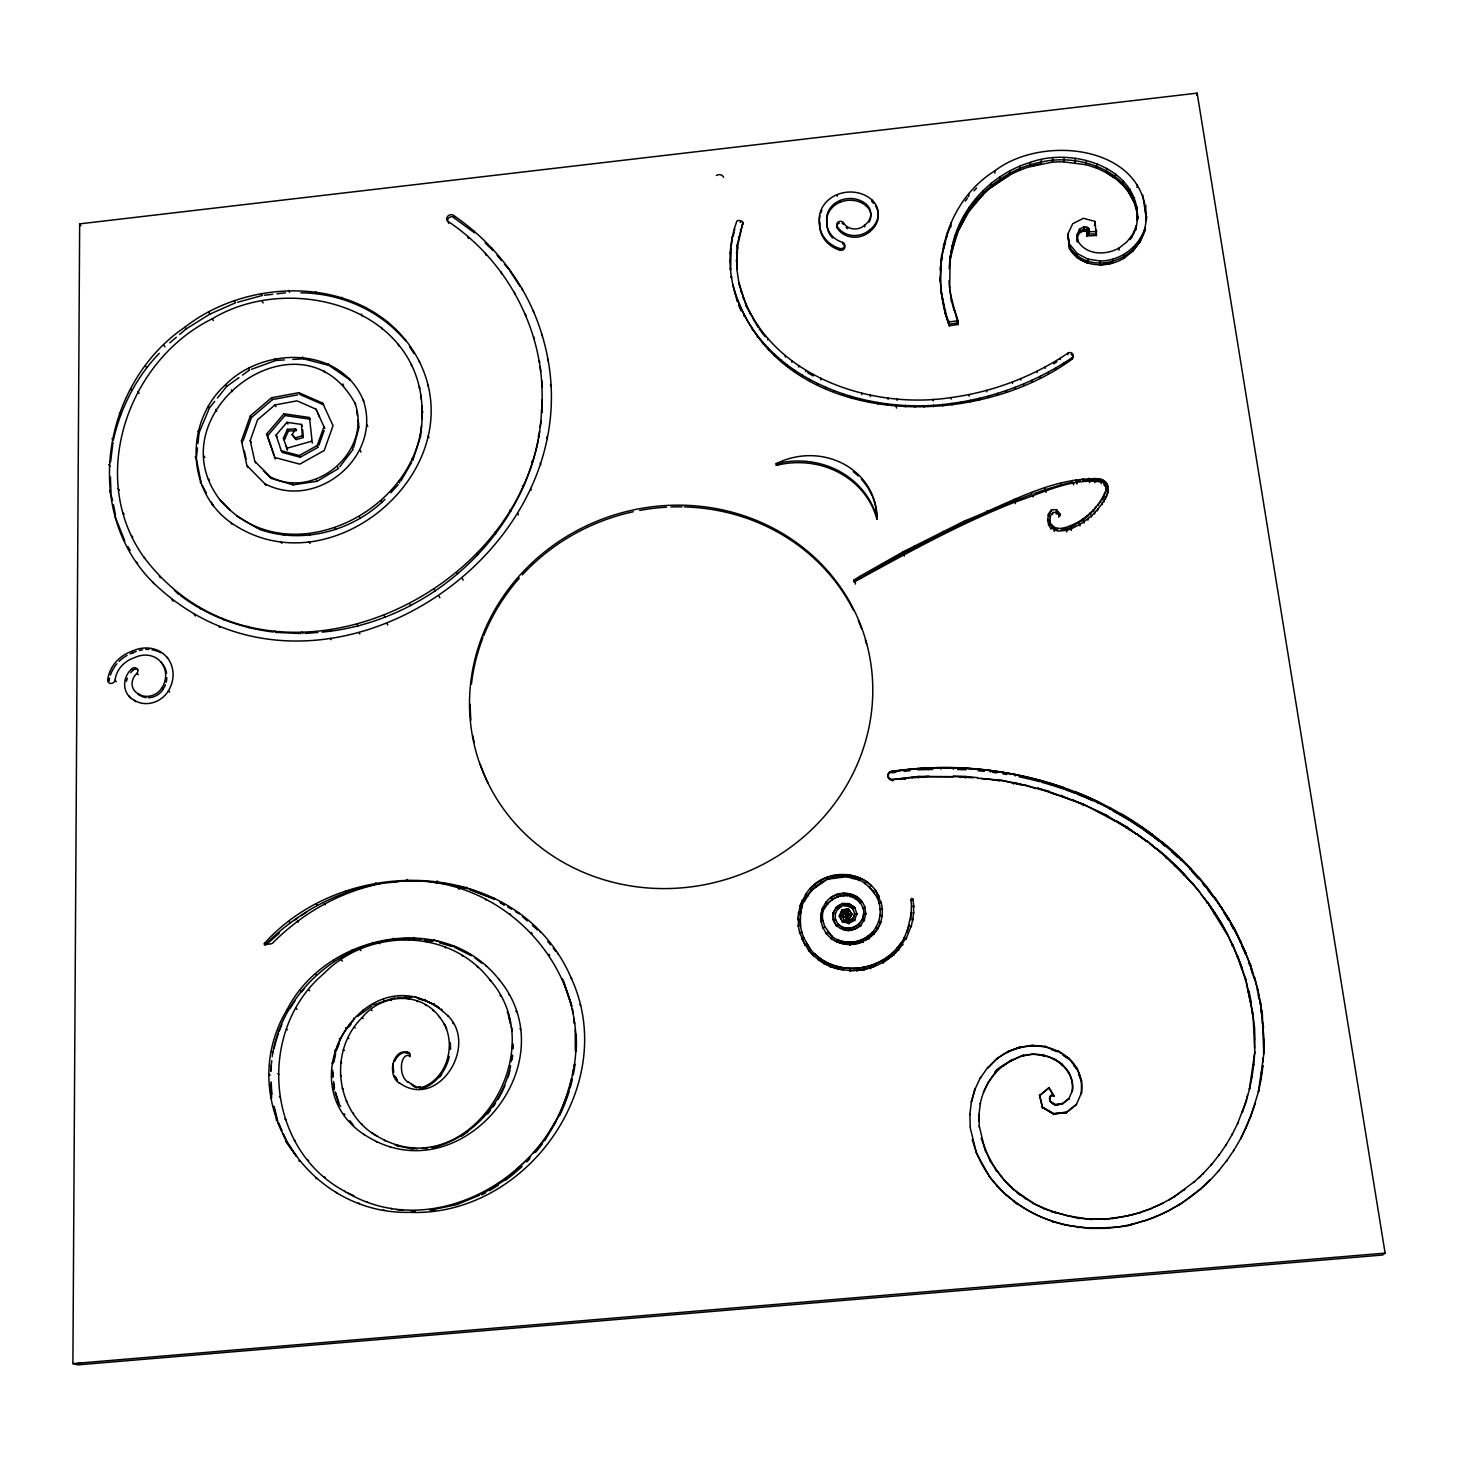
<?xml version="1.0" encoding="UTF-8"?>
<svg xmlns="http://www.w3.org/2000/svg" width="1458" height="1458" viewBox="0 0 1458 1458"><rect width="100%" height="100%" fill="white"/><g stroke="black" fill="none" stroke-linecap="round" stroke-linejoin="round"><path stroke-width="1.5" d="M958.27 324.441L949.377 325.808C928.892 271.498 943.599 202.917 994.939 170.75C1043.144 133.68 1148.066 145.435 1146.17 220.741L1145.368 209.642M1137.222 206.817L1137.349 220.45C1140.666 167.506 1072.432 146.711 1030.441 162.367C987.595 175.124 953.35 215.037 950.179 259.961L955.026 239.458M950.762 227.156L950.762 223.019M951.217 399.073L951.217 397.542C992.843 391.947 1033.175 376.62 1067.985 353.109A3.28 2.916 -0.1 0 1 1072.559 353.747A3.28 2.916 -0.1 0 1 1071.83 357.848L1071.666 359.433C968.713 434.812 771.646 427.376 732.736 284.274L735.014 293.696M951.454 301.788L949.796 287.372M952.147 245.6L952.129 249.683L958.817 229.653L969.169 211.155M952.074 404.905L952.074 403.374C994.775 397.633 1036.146 381.941 1071.83 357.848M956.648 318.591L951.454 297.833M955.026 239.622L955.045 235.503M72.9 1363.631L79.661 223.858L1197.146 93.13L1385.1 1253.096L1382.585 1255.01L77.766 1364.87L72.9 1363.631L1385.1 1253.096M953.259 776.695L918.394 776.458L892.788 779.447A4.319 4.101 -2 0 1 887.977 775.893A4.319 4.101 -2 0 1 891.713 771.3C961.587 761.495 1034.688 771.173 1098.403 802.028M953.423 769.295L953.441 767.746M957.323 322.291L957.341 318.391L953.988 308.185M957.341 318.391L958.27 324.605L957.323 322.145M958.854 225.68L958.817 229.817L963.538 220.34L963.592 216.185M542.285 399.857L542.157 412.432L541.538 410.664C547.479 336.506 509.571 262.44 448.007 221.379A4.228 3.681 -19.2 0 1 447.825 216.13A4.228 3.681 -19.2 0 1 453.711 215.511C495.21 243.942 527.304 286.005 541.847 334.338L542.467 336.197M541.847 334.338C607.767 548.117 317.151 742.231 152.616 582.07C80.791 509.863 103.427 382.178 185.038 327.102C254.148 272.865 375.107 276.036 418.883 360.618L419.667 362.441M856.885 913.801L854.625 907.313L849.103 903.596L842.36 903.468L836.546 906.84L833.247 912.58L833.229 919.506L836.272 925.393M833.375 918.066L833.247 912.58M835.306 919.032L835.306 913.109L835.489 914.202M961.296 403.52L961.314 401.989M913.583 912.817L913.637 905.819L913.692 906.949M968.75 196.557L968.786 194.151M969.224 207.127L969.169 211.319L982.984 194.661M964.85 520.816L903.012 551.871L859.71 576.457L854.06 579.901L854.206 581.487L903.085 553.493L964.832 522.474L964.85 520.816C1007.842 504.158 1051.473 476.912 1099.077 478.862C1106.64 479.573 1110.121 487.665 1107.424 494.262M969.114 396.084L969.133 394.553M1254.591 1048.266L1253.06 1015.606L1246.043 981.526M1254.718 1052.02L1254.737 1040.101M1263.721 1053.241L1262.355 1014.64L1257.853 989.326L1257.252 990.492M1263.922 1052.913L1264.232 1039.955L1263.612 1041.048M970.463 401.825L970.499 400.294M975.73 198.58L975.657 202.771C992.278 182.815 1015.716 168.855 1041.176 163.752M965.342 778.007L965.378 776.476L953.259 775.984M965.852 768.238L965.816 769.788L957.56 769.459M982.984 194.825L983.075 190.597M880.103 915.424L880.231 908.826L880.34 909.938M882.181 915.679L882.309 908.68L882.418 909.792M979.576 399.82L979.612 398.289M733.01 285.914L731.278 276.364L731.551 278.004C728.38 258.904 730.185 239.003 737.001 220.851A4.866 4.283 -11.2 0 1 742.924 222.381L737.511 246.457L736.891 269.384L737.256 244.78L742.924 222.381M730.349 268.4L730.622 270.04L731.096 248.042M499.365 979.958C444.417 909.282 326.264 933.831 287.372 1009.082C232.806 1099.332 306.362 1214.86 409.625 1212.345C525.627 1217.193 620.835 1085.281 571.171 977.954C519.139 857.45 346.986 851.818 264.755 943.071C260.854 945.057 273.448 944.456 273.156 942.542C302.316 913.364 339.349 892.096 379.9 883.767M490.708 980.924C451.287 928.053 368.929 927.215 323.949 973.525C256.426 1030.186 265.502 1149.032 344.398 1191.095C430.11 1243.966 544.107 1179.595 568.729 1088.452C603.083 983.913 511.084 874.709 403.574 881.124M575.345 1051.018L575.236 1029.567M991.221 183.289L991.094 187.535L1009.483 175.27L1009.665 171.005M986.738 391.892L986.793 390.343M994.866 173.174L994.939 170.75M988.579 397.524L988.633 395.975M364.318 1134.707C280.975 1079.594 373.376 943.982 448.444 1016.39M332.77 1070.3L332.533 1076.806L331.531 1075.968M333.007 1077.189L333.153 1072.851M372.956 1133.65C334.775 1108.517 329.38 1049.395 362.131 1017.629C381.686 993.135 420.87 991.112 439.769 1017.356M977.461 778.08L1001.591 780.631M964.832 522.474L987.157 512.341L987.212 510.664M978.245 769.168L978.19 770.699L984.369 771.373M999.951 180.992L1000.115 176.728M1049.669 1097.327L1050.38 1101.92L1055.319 1104.8L1062.463 1103.979L1068.823 1098.694M997.509 394.918L997.564 393.368M910.958 899.732L912.981 899.294M847.936 914.931L847.772 913.838L846.169 914.366L847.882 917.428M969.843 1114.75L969.88 1113.821L970.208 1127.143M970.19 1127.635L976.295 1152.403M971.429 1102.048L975.019 1088.834L974.965 1089.819M1006.312 392.038L1006.385 390.489M1019.598 170.477L1019.816 166.194M990.547 772.029L990.62 770.48M972.358 1140.411L972.395 1139.518C977.68 1161.115 990 1180.524 1006.494 1195.305M1012.472 383.454L1012.563 381.905M1015.005 388.867L1015.096 387.299M1030.441 162.367L1030.186 166.668L1052.403 162.13L1063.702 161.71M1020.819 380.101L1020.91 378.533M987.157 512.341L1014.203 500.987L1014.294 499.31M1015.369 503.611L1015.461 501.916C1042.962 492.913 1071.703 477.55 1101.41 482.015C1106.677 482.89 1106.95 488.485 1105.51 492.549M980.469 1078.391L980.523 1077.389L974.983 1089.308M1023.571 385.404L1023.662 383.855M976.259 1152.859L988.797 1175.294M1041.176 163.916L1041.449 159.615M980.305 1104.016L980.377 1103.05L978.938 1114.878M981.471 778.517L1001.61 780.376L1021.457 784.933M979.229 1126.943L979.284 1126.032L984.806 1149.305M1002.958 772.248L1002.867 773.779L1006.949 774.508M1031.991 381.704L1032.1 380.137M981.216 1138.479L989.836 1160.149M1037.094 372.61L1037.221 371.043M1052.384 162.294L1052.694 157.993M987.868 1068.131L997.126 1058.362L1007.861 1051.546L1019.835 1047.063L1019.689 1048.12M1040.265 377.731L1040.392 376.164M1032.045 492.549L1031.918 494.244L1014.203 500.987M1262.756 1062.299L1263.065 1058.052M1033.066 496.868L1033.193 495.173M988.305 1083.039L988.378 1082.036L983.512 1092.315M1253.771 1064.249L1254.809 1051.856L1249.47 1088.707M1045.113 368.437L1045.24 366.869M1013.456 784.039L1013.583 782.509L1049.031 791.658L1083.422 804.379M1064.048 157.555L1063.702 161.874L1085.918 164.736L1086.319 160.435M1015.114 775.966L1015.242 774.417M1048.375 373.503L1048.502 371.936M984.77 1149.761L996.215 1170.391M1034.068 493.497L1044.803 489.797L1044.949 488.084M1055.501 369.803L1055.647 368.218M1077.426 240.479L1077.043 234.702L1079.685 229.052L1084.406 226.646L1087.723 227.539L1086.884 235.904L1096.398 235.485L1094.922 221.379L1083.349 218.299L1072.705 223.748L1067.985 233.809L1069.534 248.717C1080.414 267.288 1106.604 268.801 1123.699 258.339M1074.929 162.676L1075.311 158.357M1045.915 492.421L1046.079 490.708M994.775 1074.017L994.866 1073.015L988.36 1082.2M798.346 925.866L798.51 912.289L798.765 913.382M797.982 919.233L800.059 905.819L802.52 899.641L802.757 900.752M802.264 907.514L802.028 906.402L800.551 912.58L800.387 925.611M1069.534 248.717L1067.985 233.809M1060.276 359.597L1060.422 358.012M997.035 1059.401L997.126 1058.362L987.904 1067.584M1047.628 520.852L1048.521 513.963L1051.437 509.808L1056.485 509.626L1059.857 513.817A2.716 2.479 1.8 0 1 1060.331 514.82L1059.656 515.986L1056.412 512.359L1052.804 512.487L1050.398 515.895L1049.651 521.782M1048.521 513.963L1048.357 515.64L1050.307 512.87M399.929 1083.44C385.623 1075.968 393.842 1044.11 409.971 1053.751M392.84 1071.502L393.751 1072.341L392.785 1063.903M408.604 1082.437C398.016 1077.262 399.583 1051.983 410.281 1055.701L409.078 1052.876M1048.63 525.591L1047.773 519.194M1064.085 364.354L1064.231 362.769M1050.234 517.572L1050.398 515.895M1025.503 785.06L1035.289 788.249M1050.343 525.08L1049.796 520.123M1051.291 511.485L1051.437 509.808M989.782 1160.604L1003.815 1179.887L1012.508 1188.507M1076.824 257.61L1077.207 253.528L1069.917 244.616M1050.945 529.218L1048.794 523.932M1067.839 354.695L1067.985 353.109M1079.685 229.052L1079.284 233.207L1084.023 230.637L1088.251 232.369M355.697 404.54C302.571 304.248 154.402 412.559 219.52 499.256C287.335 579.919 425.9 508.878 422.127 410.5C420.086 306.854 290.215 271.68 212.303 318.755C127.812 360.235 87.079 477.404 143.722 556.956L144.925 558.505M411.903 458.906L412.723 460.6L420.524 436.671L421.617 425.572M422.273 418.92L422.109 405.761M363.88 401.333L363.006 399.565C339.641 345.546 263.205 346.731 225.607 384.657C185.385 420.688 185.494 490.672 230.783 522.511C329.964 592.112 474.287 469.622 418.883 360.618M988.724 1175.986L997.09 1185.664M1039.609 780.066L1039.426 781.597L1027.325 778.554L1027.471 777.023M1052.64 514.164L1052.804 512.487M1051.929 525.645L1051.783 527.304L1057.469 530.001L1057.633 528.343L1054.298 527.359L1050.507 523.422M949.14 268.655L950.179 255.915M950.179 259.816L949.65 287.536M1054.134 529.017L1054.298 527.359M1054.189 531.569L1054.353 529.91L1051.109 527.559M1056.485 509.626L1056.321 511.302L1059.693 515.494L1059.857 513.817M1084.406 226.646L1084.005 230.783L1086.72 231.512A2.588 2.26 -1 0 1 1088.579 232.697M1056.248 514.036L1056.412 512.359M941.558 258.977L940.446 270.149L940.428 266.121M1086.72 231.512L1087.139 227.357M1044.803 489.797L1061.096 484.894L1061.278 483.163M1086.884 235.904L1087.723 227.539M1058.727 517.134L1058.909 515.458M1087.468 235.704L1088.251 227.831M1088.725 233.371L1088.689 228.232M1088.816 232.679L1088.998 228.706M1002.758 1066.436L1012.125 1059.529L1011.998 1060.567M1096.872 163.77L1096.416 168.071L1085.918 164.572M1077.207 253.528L1087.996 259.141L1087.577 263.205L1076.842 257.446L1069.552 248.571M200.165 482.015L201.277 483.673L196.32 458.632L197.468 447.843M197.923 443.524L199.072 432.734L209.423 407.985L214.727 401.351M1105.747 490.836C1098.348 509.188 1080.961 524.279 1061.588 528.416L1061.406 530.074L1070.026 527.814L1085.153 518.629M270.641 1071.065L271.753 1060.731M272.209 1056.613C282.214 987.121 351.25 931.389 421.544 939.353M1094.484 225.553L1094.922 221.379M1007.751 1052.603L1007.861 1051.546M1065.652 529.29L1065.834 527.632M1123.425 181.065L1122.897 185.33L1115.17 178.277L1106.257 172.664L1106.731 168.363M1066.727 531.97L1066.91 530.329C1084.624 524.115 1100.899 510.355 1107.661 492.567M1072.578 480.447L1072.395 482.179L1061.096 484.894M1073.416 484.821L1073.617 483.108M996.16 1170.829L996.251 1170.009C1008.389 1186.648 1024.737 1200.134 1043.636 1208.354M1070.026 527.814L1070.227 526.156M1099.933 265.083L1100.407 261.018C1120.546 260.745 1139.391 246.912 1145.059 227.484L1144.457 231.64L1146.79 216.568M1076.132 479.755L1075.931 481.468L1080.396 480.776M1071.229 530.457L1071.43 528.798M1076.915 484.129L1077.116 482.416M907.204 931.534L911.469 912.344L911.542 913.455M910.74 919.105L911.542 905.892L911.615 907.004M912.799 919.451L913.565 912.489L913.619 913.583M1115.662 174.158L1115.151 178.441L1106.276 172.5M1074.382 525.791L1074.582 524.115M996.999 1186.338L997.108 1185.536C1018.085 1209.32 1047.5 1222.898 1078.811 1227.089L1078.555 1227.818M1082.838 478.716L1082.62 480.447C1090.639 479.937 1102.685 477.987 1107.333 486.589L1107.588 484.876M1078.61 523.331L1078.811 521.672M363.352 1133.96C457.776 1197.565 570.534 1064.923 498.636 978.974M1079.959 525.882L1080.178 524.224M1112.363 263.351L1112.873 259.269M110.571 461.913L112.995 442.467M372.009 1132.902C462.55 1194.266 556.099 1054.699 489.961 979.94M511.138 1061.643L511.977 1054.972M969.862 1114.258L971.465 1101.1M399.018 1082.62C437.181 1110.978 479.263 1045.987 447.624 1015.461M1082.638 520.597L1082.838 518.92M1049.067 791.421L1037.331 788.031L1083.458 804.142L1126.779 827.251L1147.045 841.193L1166.127 856.739L1192.152 882.965M1088.725 479.919L1088.944 478.188M407.711 1081.617L415.585 1086.593L422.674 1088.78L419.831 1088.16C449.192 1079.74 458.632 1038.77 438.931 1016.426M1084.059 523.112L1084.26 521.435M1089.563 482.598L1089.782 480.867M1118.924 250.229L1119.234 247.896L1126.906 241.882L1132.738 234.264L1136.438 225.571L1135.873 229.726L1137.933 216.276M1063.556 787.448L1063.338 788.96L1051.455 785.06L1051.637 783.529M1086.41 517.645L1086.629 515.986M1134.433 197.614L1133.868 201.842L1129.203 193.203L1129.75 188.939M1087.887 520.123L1088.105 518.447M143.722 556.956C264.973 718.557 533.756 597.015 541.538 410.664M539.66 431.404L538.84 437.728L538.221 435.997M540.225 427.194L541.046 420.87M1094.156 479.937L1094.393 478.224M1087.577 516.642L1090.128 512.924M1124.209 254.403L1123.662 258.485L1133.085 250.976L1140.101 241.809M1094.885 482.616L1095.122 480.903M1091.422 517.043L1091.641 515.367M1096.598 480.192L1096.835 478.461M1089.91 514.601L1093.3 509.826M1137.04 187.535L1137.368 185.093M1098.84 480.593L1099.077 478.862M1094.63 513.909L1094.867 512.232M1096.143 506.746L1093.081 511.521M1100.863 481.14L1101.1 479.427M1101.173 483.746L1101.41 482.015M1133.066 251.141L1133.631 247.022M980.341 1103.506C983.676 1085.955 995.121 1068.914 1012.052 1060.021C1046.552 1045.623 992.643 1066.636 994.866 1073.179M1097.51 510.792L1097.746 509.097M1098.403 505.434L1098.639 503.739M1252.094 1076.387L1253.862 1064.085L1253.26 1065.124M1261.261 1074.965L1261.844 1070.755M1261.206 1078.337L1263.047 1065.506L1262.428 1066.527M1102.649 481.887L1102.886 480.156M1142.726 194.989L1146.444 218.955M1100.535 502.536L1100.772 500.823M1104.216 482.78L1104.453 481.067M1103.961 485.095L1104.198 483.363M1060.677 795.248L1070.117 799.476M1102.54 498.053L1102.303 499.748L1105.036 493.023M1102.23 504.76L1102.467 503.065M1104.818 485.806L1105.055 484.074M1103.724 497.142L1103.961 495.447M1105.328 486.425L1105.583 484.712M1105.529 483.874L1105.765 482.142M1140.666 237.836L1140.065 241.973L1144.475 231.476M1105.656 487.027L1105.893 485.295M1105.893 487.829L1106.13 486.115M1145.332 209.806L1145.933 205.596M1104.052 501.898L1104.289 500.203M1105.911 490.617L1106.257 487.318M1106.567 485.131L1106.804 483.418M1105.51 499.201L1105.765 497.488M1106.64 496.649L1106.877 494.936M1107.825 488.23L1108.062 486.516M1107.88 492.075L1108.244 488.339M1006.439 1195.724L1006.549 1194.94C1020.308 1206.75 1035.781 1216.1 1052.749 1221.239L1052.548 1221.968M1032.392 1046.297L1032.556 1045.222L1019.816 1047.227L1007.842 1051.71M1072.14 799.476L1081.453 804.069M1072.359 1090.766C1075.895 1064.34 1044.329 1048.448 1022.258 1056.193M1012.435 1188.926L1032.61 1202.577M1196.763 95.353L1197.146 93.13M1083.203 805.636L1083.458 804.142M731.661 244.051L732.426 236.415M1092.443 800.679L1086.72 798.073L1086.975 796.578L1075.348 791.785L1075.111 793.298L1065.306 789.689M167.816 658.342L166.631 656.92A30.818 27.574 -35.6 0 0 131.931 651.289A33.188 29.707 -35.8 0 0 107.692 679.811A3.845 3.445 -36.3 0 0 110.735 683.456A3.845 3.445 -36.3 0 0 115 680.285L115.492 677.533A25.479 22.799 -35.8 0 1 131.311 658.925L136.979 656.61A23.109 20.685 -35.6 0 1 160.726 661.823L161.947 663.244A24.677 22.107 -35.7 0 1 166.577 673.213M1043.582 1056.139L1043.764 1055.1M1045.277 1047.409L1045.459 1046.352L1032.537 1045.386M1039.445 1095.96L1048.903 1087.595L1054.079 1096.416M1022.204 1195.815L1025.521 1198.804M942.397 254.621L941.558 259.141L941.54 255.077M950.179 258.23C956.339 211.137 994.648 170.841 1041.285 162.075C1080.469 152.689 1136.311 172.481 1137.605 218.664M1098.147 803.285L1098.439 801.791L1086.975 796.578M1042.342 1108.098L1042.525 1107.151L1053.678 1113.657L1066.436 1112.199L1066.199 1113.128M1053.605 1059.601L1053.806 1058.563L1062.408 1064.559M1048.703 1088.579L1048.903 1087.595M1249.652 1088.397L1252.185 1076.241L1251.584 1077.243M1258.491 1091.185L1264.031 1052.749L1263.393 1053.806M1258.691 1090.876L1261.316 1078.173L1260.696 1079.193M1083.349 804.852C1083.768 804.123 1128.456 825.702 1096.307 810.848M1045.459 1046.352L1057.56 1051.637L1051.418 1049.523M558.487 1114.805L559.125 1115.589L569.367 1089.29L571.536 1078.701M572.411 1074.455L574.58 1063.884M1049.45 1098.931L1049.851 1096.726L1049.578 1097.783M1049.979 1097.145L1051.765 1095.213L1054.134 1096.106L1048.885 1087.741M1109.41 808.935L1109.702 807.44L1120.71 813.764L1152.403 834.614M1049.578 1099.569L1049.778 1098.603L1050.434 1101.61L1055.392 1104.49L1062.554 1103.524L1068.86 1098.548L1068.623 1099.514M1050.416 1096.708L1050.617 1095.742M333.445 1061.697C335.723 1046.425 342.685 1031.972 353.219 1020.673M333.9 1062.08L335.65 1053.697M1050.963 1096.38L1051.163 1095.414M1051.564 1096.197L1051.127 1095.559M1052.421 1095.177L1050.07 1096.635M1062.226 1065.434L1062.445 1064.413M864.339 920.089L865.724 913.273L865.852 914.366M1032.464 1203.215L1055.246 1212.783M1105.583 814.749L1116.172 821.364L1107.223 816.425M862.498 920.053L863.61 913.2L863.756 914.312M1055.209 1105.31L1050.471 1101.464L1053.569 1104.344M1053.478 1114.605L1053.678 1113.657M1129.44 820.435L1120.437 815.022L1120.765 813.528C1146.498 828.253 1169.808 846.97 1190.384 868.257M878.718 921.529L880.067 915.077L880.176 916.189M911.323 925.958L912.781 919.105L912.836 920.198M1068.659 1073.27L1068.896 1072.25M1126.505 828.472L1126.834 827.014L1116.318 820.672M1062.554 1103.524L1056.995 1105.091M800.624 912.927C803.631 884.058 840.573 865.56 864.558 883.038M1089.181 229.781L1087.322 231.767L1096.835 231.494M1131.59 820.052L1131.244 821.528L1141.796 828.472L1142.161 827.014M1072.14 1082.346L1072.377 1081.362M1126.834 827.014L1136.93 834.468L1117.921 822.421M1043.545 1208.755L1067.365 1215.735L1091.769 1219.599M322.127 632.098C425.062 622.584 518.027 541.811 538.312 439.824M733.192 236.141L734.194 232.223M316.86 410.883L315.912 409.133L296.995 400.841L274.942 404.959L257.556 419.813L250.211 440.571L254.822 461.311L270.022 476.675C315.147 500.75 372.719 450.887 354.804 402.772M353.693 447.223L359.124 426.738L358.231 425.007M298.835 392.676L299.801 394.444L323.603 404.85L322.655 403.101L298.835 392.676L271.534 397.779L250.339 415.876L241.445 440.881L246.912 465.594L264.846 483.764C317.17 511.211 383.126 455.807 363.006 399.565M1076.132 1105.292L1076.387 1104.326L1066.399 1112.345L1053.642 1113.803L1042.506 1107.296L1039.627 1094.994M1137.112 833.794L1146.917 841.63L1138.607 835.671M821.109 921.875L820.836 914.166L822.567 907.751L822.768 908.863M862.771 907.714C854.224 883.402 817.245 899.021 823.023 920.836M1081.271 1093.737C1083.804 1080.396 1078.227 1067.092 1068.586 1057.888L1068.35 1058.927L1062.955 1055.282M1246.499 1099.077L1247.556 1095.14M1246.28 1100.535L1249.743 1088.251L1249.16 1089.235M1152.458 834.395L1152.075 835.835L1143.509 829.693M1227.071 933.63C1207.862 896.524 1179.121 867.054 1147.1 840.956M1055.355 1212.436L1051.273 1211.707M159.305 353.31C136.104 377.239 120.613 407.912 113.268 440.316L112.011 438.603M946.716 235.813L941.558 257.392L940.319 281.212L940.282 277.22M943.636 248.097L945.477 241.682M971.447 1101.537L975.001 1088.998M1165.78 857.924L1166.181 856.52L1156.795 848.538M431.75 1146.972L432.607 1147.683C471.408 1138.169 502.19 1104.872 510.592 1066.071L509.863 1065.215M1165.27 846.351L1162.062 843.617L1162.463 842.195L1172.141 850.397L1171.722 851.818L1177.936 857.559M422.474 1087.413L423.349 1088.233C436.653 1083.021 446.13 1070.482 449.246 1056.722L448.426 1055.865M1174.802 866.271L1175.239 864.886L1166.181 856.52M1181.035 860.42L1181.49 859.017L1172.141 850.397M911.013 900.497L911.633 898.347L913.036 899.55M1183.477 875L1183.932 873.634L1175.239 864.886M1189.983 869.424L1190.457 868.039L1181.49 859.017M1242.344 1112.126L1246.481 1100.225M1237.66 1123.425L1246.572 1100.079L1245.97 1101.045M1251.073 1115.68L1258.783 1090.73L1258.163 1091.714M904.434 937.421L909.282 925.065L909.355 926.158M1192.006 883.384L1183.932 873.634M853.112 919.378L854.643 913.473L854.807 914.585M243.249 440.516L251.377 417.626L272.555 399.547L297.705 394.845M1079.376 1218.615L1055.319 1212.546M302.426 426.155L301.46 424.424L286.953 422.31L276.036 435.085L281.285 450.741L299.291 455.534L317.243 445.51L323.949 426.684L315.912 409.133M318.938 445.127L324.15 430.511M1206.695 888.56L1207.206 887.211L1228.875 918.85L1245.97 953.076M1207.096 903.377L1207.589 902.046L1221.13 922.659L1232.575 944.656M1214.405 898.675L1214.933 897.344L1235.199 929.767L1250.527 965.014M947.518 233.717L950.762 225.389M336.853 1049.632L339.167 1043.709M1214.077 913.51L1214.605 912.198M800.132 906.165L805.873 893.863L806.11 894.993M1168.04 1211.398L1168.478 1210.65C1148.631 1220.893 1126.779 1226.834 1105.255 1228.365C1059.857 1228.438 1130.479 1228.383 1131.59 1224.283L1131.226 1225.012M1221.658 909.154L1222.187 907.824M1220.601 923.953L1221.13 922.659M1246.171 1127.508L1255.466 1103.086L1254.864 1104.052M1233.978 1150.089L1240.74 1138.589L1251.365 1115.224L1250.745 1116.172M1228.948 918.649L1228.401 919.943L1223.9 912.744M1104.198 1219.471L1116.901 1217.503L1112.436 1218.669M1133.158 234.884L1136.11 227.94M1144.712 229.854C1137.276 261.583 1088.433 276.801 1069.698 246.967L1067.766 236.178M1245.515 979.557L1237.35 956.32L1227.162 933.43M1234.653 931.061L1235.199 929.767M1081.526 1092.753L1076.259 1104.781L1066.327 1112.636L1053.587 1114.094L1042.452 1107.588L1039.536 1095.45L1048.812 1088.051M1232.119 945.713L1232.666 944.456L1241.906 967.456M1068.75 1099.004L1072.395 1090.62L1072.159 1091.586C1075.457 1072.523 1057.451 1056.175 1039.39 1055.209M286.242 446.02L287.499 450.048L283.399 438.257L287.39 429.308L295.609 428.907L296.594 430.639L288.374 431.039L287.39 429.308M288.374 431.039L284.383 439.97L283.399 438.257M876.13 927.27L878.682 921.201L878.791 922.294M830.932 938.843L830.732 937.786C847.317 951.418 874.6 942.014 880.668 921.839L880.778 922.914M1240.339 942.451L1240.922 941.194M841.758 916.699L843.398 911.669L847.444 911.05L849.595 914.312L847.772 916.663L846.132 915.241L846.333 916.59M841.649 915.952L843.398 911.669M1237.058 956.977L1237.623 955.755L1245.697 979.175M839.462 916.79L841.959 909.847L848.41 908.863L852.146 914.348L848.337 919.287L842.924 916.371L844.091 913.546L846.314 912.489L847.827 914.166L846.223 914.713M1076.824 237.071L1079.449 231.421L1084.187 229.015L1088.014 230.2L1088.944 232.132M1079.303 233.043L1076.642 238.839L1077.28 242.101M906.293 938.369L911.305 925.63L911.359 926.705M1246.061 952.894L1245.478 954.133L1242.052 946.351M1241.432 968.476L1241.997 967.274M1245.205 980.177L1245.788 978.992L1253.26 1015.26M1232.21 1134.379L1237.933 1122.988L1237.35 1123.918M1240.466 1139.008L1246.353 1127.216M1253.953 978.172L1250.618 964.813L1250.035 966.034L1248.504 962.061M1248.358 992.06L1248.959 990.893L1251.383 1003.104M1140.666 1212.637L1129.039 1215.334M407.73 1051.929L408.623 1052.804C402.572 1050.617 396.795 1056.084 394.699 1061.369L393.788 1060.513M1250.891 1004.07L1251.474 1002.922M1253.06 1015.606L1254.445 1027.489M1259.894 1002.976L1260.496 1001.828L1264.141 1040.137M1131.426 1224.629L1144.293 1220.747M135.649 701.717L134.391 700.35A21.36 19.136 -35.8 0 1 131.676 668.839A3.845 3.445 -35.6 0 1 136.724 668.475A3.845 3.445 -35.6 0 1 136.979 673.286L135.138 675.273A13.651 12.229 -35.8 0 0 136.669 692.842L140.752 695.138A16.53 14.817 -35.7 0 0 160.817 689.47L163.26 685.479A24.713 22.125 -35.7 0 0 160.726 661.823M148.297 697.744A16.512 14.799 -35.7 0 0 162.038 690.855L164.481 686.864A24.677 22.107 -35.7 0 0 165.41 684.659M1152.257 1208.354L1140.994 1212.017M1253.935 1028.419L1254.536 1027.307L1254.937 1039.754M1261.844 1015.588L1262.464 1014.458M1163.429 1203.123L1152.604 1207.716M1263.703 1027.179L1263.084 1028.291L1262.756 1023.753M833.302 912.927L836.6 907.186L842.414 903.814L849.139 903.924L854.661 907.66M835.361 913.455L838.077 908.279L842.906 905.491L848.428 905.582L852.875 908.589L854.698 913.82L853.003 918.613L848.611 921.11L843.854 919.962L841.594 915.606M804.47 900.825L811.65 890.309L825.538 880.45M1174.146 1197.036L1174.601 1196.253C1146.699 1214.222 1112.49 1222.241 1079.521 1218.214M400.786 481.104L411.63 462.478M1226.014 1144.949L1232.484 1133.96L1231.901 1134.853M1049.76 1097.181L1050.179 1096.179M533.446 1153.242L544.654 1139.919L558.013 1117.466M544.964 1140.265L556.081 1121.548M1184.315 1190.129L1184.789 1189.327L1174.528 1196.38M302.717 429.946L303.3 437.546L296.211 439.551L292.11 434.776L295.609 428.907M1179.358 1204.946L1200.736 1188.744L1200.226 1189.546M1193.902 1182.456L1194.394 1181.636L1174.383 1196.617M1202.886 1174.091L1203.397 1173.253L1194.175 1182.019M1242.034 1112.618L1242.617 1111.67M1211.197 1165.088L1211.726 1164.231L1203.142 1173.654M1218.815 1155.501L1219.362 1154.645L1211.47 1164.632M1225.722 1145.405L1226.287 1144.53L1219.107 1155.046M1209.684 1180.725L1210.195 1179.905L1200.663 1188.871M1245.861 1128L1246.444 1127.07M1218.414 1171.248L1218.961 1170.409C1199.241 1193.974 1172.25 1211.798 1144.111 1221.093M1226.433 1161.169L1226.998 1160.313L1218.706 1170.792M1233.687 1150.562L1234.252 1149.688L1226.725 1160.714M838.04 924.809L837.858 923.716C844.911 931.516 858.416 928.4 862.352 918.959M980.487 1077.863L987.941 1067.11M439.514 1077.407L441.701 1074.418M965.287 201.113L967.602 198.069M339.75 466.815L353.146 449.264L352.253 447.551M1130.096 239.677L1132.429 236.633M814.749 954.48L814.53 953.459C838.733 977.717 882.855 970.937 901.026 942.67L901.099 943.727M818.412 960.33L818.193 959.309C844.619 979.357 885.042 971.137 902.775 943.8L902.848 944.857M847.718 916.335L849.54 913.966L849.704 915.059M848.447 920.034L852.11 914.002M805.946 894.21C821.31 867.82 865.87 867.474 878.882 896.269M217.388 398.034L226.683 386.443L238.966 377.604M348.407 1027.416L351.032 1024.263M480.684 1193.81L481.468 1194.466L505.106 1179.941L530.639 1156.577M275.343 459.033L266.577 434.101L283.946 413.78L309.497 417.498L312.304 443.05M273.94 454.823L267.598 435.814L284.93 415.53L310.463 419.248M258.048 527.614L259.105 529.218C302.371 544.691 352.672 531.222 384.948 499.329M390.853 492.786L398.234 484.603M973.999 190.87L976.605 188.027M1088.543 233.171L1087.067 234.137L1096.58 233.863L1095.815 229.817M854.06 579.901L853.732 580.94A2.697 2.497 -6.4 0 0 854.151 581.961C905.618 553.931 959.692 523.604 1015.461 501.916M826.03 902.356C835.361 888.56 859.564 890.692 864.758 907.076M1198.385 1178.264L1201.392 1175.476M810.119 888.979C825.301 871.939 854.242 869.497 870.991 885.553M837.603 940.61L837.402 939.553C849.139 945.039 863.81 941.649 872.376 932.045L872.504 933.12M265.502 945.185L264.445 944.748L265.866 944.11C295.5 914.421 333.299 893.08 374.487 884.587M266.358 944.584L279.316 933.12M357.556 1016.463L371.954 1005.947M875.511 205.815A23.237 20.448 -7.7 0 1 869.679 231.676A20.485 18.025 -7.7 0 1 837.184 227.867L837.038 226.154A3.7 3.262 -8.1 0 1 838.423 221.835A3.7 3.262 -8.1 0 1 843.344 222.564L844.692 224.496A13.104 11.518 -7.7 0 0 862.826 226.61L866.526 223.639A15.856 13.96 -7.7 0 0 867.747 205.76L864.594 202.954A23.747 20.904 -7.9 0 0 840.1 200.457A22.198 19.537 -7.9 0 0 826.595 219.32L827.087 226.245A24.44 21.524 -7.8 0 0 832.627 238M169.821 342.794L176.363 337.254M179.626 334.483L186.15 328.943L209.861 314.108L235.431 302.827L234.392 300.949M883.019 962.517L893.954 954.389L906.275 938.041L906.347 939.116M461.384 1136.274L468.328 1131.244M242.484 375.089L249.5 370.04L248.461 368.236M833.356 920.253L833.174 919.16C836.4 931.407 851.909 933.576 860.548 925.283L860.694 926.377M1053.642 363.826L1056.959 361.712M997.09 1058.854C1017.265 1042.725 1048.502 1040.884 1068.477 1058.38M263.442 470.661L271.042 478.352L293.094 484.858L317.133 481.286L338.42 468.565L337.491 466.888M865.068 940.574C874.545 935.726 880.924 925.83 882.145 915.332L882.254 916.426M838.131 908.626L841.357 906.767M1168.405 1210.76L1179.832 1204.18M1168.787 1200.08L1172.36 1198.057M843.982 920.709L843.799 919.615L848.556 920.763L852.948 918.285M839.279 915.697L842.396 921.365L848.866 922.932L854.661 919.652L854.825 920.727M281.285 450.741L282.287 452.436L300.257 457.229L318.19 447.223L317.243 445.51M830.932 897.745C840.264 891.148 854.133 892.296 861.55 901.263M844.146 913.893L846.369 912.836M1119.234 247.896C1106.44 255.405 1086.72 255.442 1078.264 241.554L1077.043 234.702M392.84 998.293L373.631 1004.89L372.683 1003.942M430.074 1210.176L456.81 1204.636L479.409 1195.305M875.31 966.253L863.81 969.752L850.105 970.791M251.523 369.311L275.908 360.436L284.383 359.926M826.23 934.049L826.03 932.974C834.286 944.383 850.615 947.463 863.118 941.74M292.11 434.776L295.227 437.837L302.335 435.814L303.3 437.546M286.497 448.353L311.338 441.318M1132.72 1214.86L1116.846 1217.63M420.688 1088.962L422.674 1088.78M237.508 302.262L262.258 295.482L261.255 293.587M843.89 929.821L848.319 930.751L852.766 929.858M1066.91 530.329L1058.216 531.058L1054.353 529.91M843.453 911.997L847.499 911.396M427.03 1148.503L422.419 1148.321M858.944 879.976L846.515 876.768L827.415 879.156M1022.295 1055.865L1033.048 1054.152M1099.952 264.919L1112.381 263.187M949.377 321.926L958.307 320.705M74.376 1364.014L81.138 1363.121M895.905 772.339L891.822 772.831L891.713 771.3M898.948 779.429L905.054 778.681M264.372 295.245L272.774 294.279M276.984 293.787L285.404 292.821M951.217 397.542C867.164 410.646 761.441 372.811 738.933 282.925L746.478 306.599L758.014 327.23L757.777 325.626M737.548 301.369L737.292 299.747C769.605 382.78 869.606 415.566 952.074 403.374M909.974 770.681L904.069 771.337L903.978 769.806M911.742 777.934L928.892 776.203M416.113 880.996L407.438 880.577L376.656 884.004L375.745 882.874M419.831 1088.16L421.818 1087.96M305.087 633.446L317.862 632.444M397.141 997.6L411.94 997.491M430.474 1210.468L434.776 1210.176M292.858 359.415L303.446 358.777L329.253 365.502L350.321 380.173L349.428 378.369M402.827 939.444L415.238 938.988M932.81 769.423L917.829 769.788L917.775 768.257M405.233 1052.712L409.024 1053.205M1092.024 1218.979L1104.508 1218.742M1057.633 528.343L1061.588 528.416M416.97 1148.922L411.867 1148.102M965.378 776.713L918.412 776.695L892.806 779.684A4.319 4.101 -2 0 1 887.995 776.13A4.319 4.101 -2 0 1 891.731 771.537C949.176 763.427 1008.644 768.712 1063.52 787.684M959.309 776.95L973.415 777.788M300.895 292.839C339.969 293.113 379.135 309.843 404.613 339.787M300.84 633.519L275.58 632.389L274.541 630.931M429.144 881.598L446.184 883.767M429.527 882.126L438.22 882.527M965.378 776.476L977.48 777.606M1078.774 1227.199L1092.097 1228.165M1089.764 1228.329L1065.543 1225.121L1052.658 1221.585M1033.029 1054.316L1043.728 1055.264M396.521 1209.63L402.809 1210.249M411.211 1211.069L415.402 1211.489M847.772 895.832C838.113 893.535 828.053 901.117 824.499 908.516M426.009 939.9L432.698 940.738M424.169 940.1L433.081 941.23M992.588 772.321L996.707 772.904M993.536 779.957L999.55 780.814M1087.996 259.141L1100.407 261.018M180.828 595.812C207.729 615.987 240.096 627.942 273.375 632.007M1001.61 780.376L1025.484 785.297M1052.384 1095.341L1053.624 1095.705M400.968 1146.571L413.179 1149.159M450.376 884.66L467.089 888.177L466.305 887.065M442.394 883.402L446.567 884.295M450.741 885.17L467.435 888.706M1019.197 776.822L1027.325 778.554M808.753 950.926L808.534 949.887C816.826 960.603 830.331 968.586 843.198 969.807M842.451 921.711L848.921 923.26L854.716 919.98L856.848 913.473L856.994 914.567M452.545 216.75L474.506 232.843L473.814 230.856M274.341 457.356L299.783 464.154L324.205 450.504L333.044 425.663L322.655 403.101M433.664 1003.578L434.502 1004.526L415.202 996.908M418.391 998.821L424.205 1000.37M1041.431 782.181L1051.455 785.06M451.798 946.06L434.101 939.991M439.532 942.761L452.162 946.534M1050.908 792.769L1058.636 795.321M843.653 244.579A3.7 3.28 -8.1 0 1 839.863 250.211L839.735 248.516A3.718 3.28 -8.1 0 0 844.455 246.657A3.718 3.28 -8.1 0 0 842.742 242.447L840.154 241.481A24.476 21.542 -7.8 0 1 826.923 224.55L826.814 221.908L826.978 223.621M395.1 1144.712L399 1146.188L398.089 1145.459M395.519 1145.04L399.419 1146.517M469.184 889.015L494.426 898.893L493.697 897.782M469.549 889.526L494.754 899.404M1077.043 794.1L1086.72 798.073M849.814 896.05L855.409 898.492L859.892 902.502M1096.434 167.907L1106.257 172.664M426.137 1000.881L434.885 1004.963M347.915 1193.009L354.039 1195.906M454.258 947.153L471.59 955.737M1098.439 801.791L1109.666 807.677M137.909 694.208L141.991 696.505A16.512 14.799 -35.7 0 0 146.11 697.617M848.283 918.941L842.888 916.043L843.052 917.137M257.137 528.161L236.506 515.913M1113.074 810.958L1120.437 815.022M807.696 372.756L813.218 375.945L813.054 374.396M373.394 1133.996L376.948 1136.092M500.13 902.338L503.939 904.634M507.749 906.931L511.539 909.227M515.348 911.523L519.157 913.82L518.465 912.726M500.459 902.848L504.268 905.145M827.907 932.828L827.725 931.753C839.626 948.265 867.255 944.729 876.094 926.923L876.203 928.017M335.777 1192.207L336.78 1192.863M315.693 1177.973L316.751 1178.665M358.522 1202.923L359.506 1203.561M298.817 1160.787L299.892 1161.479M344.398 1191.095L345.4 1191.751M324.423 1176.97L325.462 1177.645M366.906 1201.702L367.89 1202.34M383.381 1209.757L384.329 1210.377M307.583 1159.821L308.64 1160.532M285.513 1141.177L296.266 1156.139M852.93 908.935L848.465 905.928L842.906 905.491M1057.779 1050.58L1068.55 1058.052L1076.733 1068.422M390.981 1208.299L391.91 1208.919M294.279 1140.265L295.354 1140.994M276.036 1119.799L277.148 1120.564L273.667 1106.276M284.802 1118.942L285.896 1119.708M436.015 1005.601L439.077 1007.751M436.398 1006.038L439.441 1008.189M270.55 1097.309L271.662 1098.111L270.732 1083.531M279.298 1096.489L280.392 1097.291M474.634 957.76L481.778 963.209M269.092 1074.364L270.204 1075.202M277.804 1073.58L278.897 1074.4M352.617 1124.61L353.583 1125.376M375.909 1141.45L376.857 1142.179M1153.734 837.129L1158.727 841.029M1150.162 844.164L1156.613 849.212M343.924 1113.766L344.926 1114.532M389.979 1146.772L390.908 1147.501M361.347 1123.626L362.313 1124.391M384.42 1140.284L385.349 1141.031M271.553 1051.601L272.646 1052.476M869.15 222.126A15.838 13.942 -7.7 0 0 867.838 207.492L864.703 204.685A23.711 20.886 -7.9 0 0 840.227 202.188A22.18 19.519 -7.9 0 0 826.741 221.033M873.743 891.731L864.503 882.691L864.649 883.84M352.69 1112.819L353.674 1113.602M337.472 1101.774L340.625 1106.549M1017.247 1192.753L1020.454 1195.323M1013.383 1201.264L1016.864 1204.035M333.335 1089.035L334.338 1089.855M346.239 1100.881L347.241 1101.683M342.101 1088.197L343.086 1089.017M277.731 1029.658L278.824 1030.551M286.388 1028.947L287.463 1029.84M340.279 1075.166L341.281 1075.986M331.987 1062.937L333.007 1063.793M340.735 1062.171L341.719 1063.028M522.456 916.681L527.413 921M532.389 925.301L537.638 930.113M287.372 1009.082L288.447 1010.011M334.629 1050.325L335.632 1051.2M295.992 1008.407L297.049 1009.355M343.341 1049.596L344.343 1050.471M339.258 1038.46L340.243 1039.354M174.413 590.417L179.061 594.627L177.876 593.114M347.952 1037.786L348.918 1038.679M396.102 1079.175L397.013 1080.014L394.043 1075.421M300.111 990.401L301.15 991.367M345.655 1027.671L346.639 1028.564M411.356 1084.46L416.459 1087.413L415.585 1086.593M308.659 989.8L309.697 990.747M392.439 1067.62L393.35 1068.459M264.755 943.071L265.866 944.11M354.294 1027.033L355.26 1027.945M485.113 242.939L492.695 250.156L492.02 248.188M353.565 1018.176L354.531 1019.106M315.493 974.072L316.514 975.056M362.131 1017.629L363.097 1018.541M229.872 509.972L219.52 499.256M362.678 1010.23L363.625 1011.159M408.732 1055.574L410.008 1056.667M371.116 1009.774L372.063 1010.704M289.103 921.565L290.142 922.622M333.025 960.421L334.028 961.442M297.414 921.073L298.453 922.149M832.135 936.546L824.608 926.413L824.809 927.488M341.336 960.02L342.302 961.022M383.272 999.459L384.183 1000.407M390.434 999.623L391.345 1000.571M394.097 996.816L394.99 997.764M352.216 949.796L353.164 950.816M449.447 1047.883L450.267 1048.758L449.975 1042.634M360.09 949.614L361.037 950.634M316.222 904.124L317.224 905.218M107.692 679.811L108.986 681.214A33.133 29.67 -35.8 0 1 109.55 678.098M404.85 995.978L405.725 996.926M115 680.285L116.275 681.688M407.766 998.347L408.641 999.295M324.259 903.814L325.262 904.908M1190.457 868.039L1198.968 877.643M1191.423 870.991L1198.549 878.809L1199.041 877.424L1207.115 887.43M138.619 694.026L139.877 695.393M416.66 1000.717L417.535 1001.682M425.171 1004.69L426.009 1005.637M810.174 948.629L810.411 949.687L806.529 943.326C827.251 980.56 887.339 974.655 904.416 937.093L904.489 938.15M813.108 955.227L808.607 950.215L801.7 938.369L801.955 939.426M443.797 1023.68L444.635 1024.61M372.483 942.36L373.412 943.381M432.68 1009.993L433.518 1010.941M424.879 999.495L425.736 1000.443M136.979 673.286L138.218 674.689M131.676 668.839L132.933 670.261A3.845 3.445 -35.7 0 1 137.963 669.878M378.916 942.706L379.845 943.727M877.005 897.126L869.533 886.993M441.282 1008.972L442.12 1009.92M452.527 1022.769L453.347 1023.68M162.148 687.556L163.351 688.941M166.631 656.92A32.422 29.032 -35.7 0 1 168.472 690.746L169.675 692.131M131.931 651.289L133.188 652.71A30.764 27.538 -35.7 0 1 136.232 651.416M345.364 891.148L346.33 892.26M393.259 938.241L394.152 939.28M497.087 255.387L501.479 260.599M504.395 264.098L508.787 269.311L508.131 267.379M1202.631 883.676L1205.347 886.938M408.513 939.116L409.388 940.155M1192.225 882.746L1200.043 892.442M1073.853 1065.616L1076.605 1068.951L1076.861 1067.93L1081.362 1080.451M413.981 937.458L414.856 938.515M759.199 328.852L765.286 336.816M512.086 1047.427L512.797 1048.32L512.578 1043.837M426.465 941.358L427.303 942.397M547.752 941.412L550.468 944.766M553.183 948.137L555.917 951.509M1122.915 185.166L1129.203 193.203M349.884 1120.728L352.344 1123.826M136.359 561.895L137.599 563.444M152.616 582.07L153.819 583.601M172.008 599.712L173.192 601.225M123.638 539.588L124.878 541.155M444.854 946.862L445.674 947.882M159.287 576.238L160.471 577.769M114.672 515.585L124.13 539.168M194.206 614.492L195.354 615.969M131.512 535.633L132.733 537.2M453.092 945.659L471.244 955.263L470.46 954.243M461.986 955.336L462.769 956.357M122.909 512.706L124.149 514.309M507.165 1011.907L507.876 1012.854M519.996 1028.655L520.706 1029.567M109.678 490.398L112.612 500.422M199.145 607.257L200.293 608.751M406.563 879.447L407.438 880.577M1207.989 890.255L1213.129 896.998M218.718 626.138L219.83 627.596M477.167 966.49L477.932 967.492M1201.137 894.501L1207.352 902.666M500.039 995.231L500.768 996.197M118.116 488.63L119.356 490.289M515.932 1011.032L516.642 1011.98M222.655 618.392L223.767 619.869M108.785 464.555L110.043 466.232M485.769 965.469L486.516 966.472M508.769 994.301L509.48 995.267M247.951 626.32L249.026 627.797M437.017 880.887L437.837 881.999M852.146 914.348L848.465 909.209L842.013 910.175L839.334 916.025L841.412 919.816M119.319 413.124L120.54 414.856M458.322 888.341L459.106 889.453M1208.518 904.361L1226.907 934.031M810.247 948.958L803.631 937.585L803.868 938.642M130.546 388.666L131.767 390.434M212.339 504.377L213.451 506.017L211.428 502.281M301.952 632.134L302.954 633.61M137.909 391.528L139.111 393.296M296.758 1156.467L287.098 1142.252L283.672 1134.488M485.35 898.948L486.079 900.042M230.783 522.511L231.877 524.115M195.208 456.937L196.32 458.632M208.312 478.734L209.423 480.393M510.045 271.206L520.069 286.388M145.472 365.812L146.657 367.616M203.737 455.771L204.849 457.466M330.237 638.258L331.203 639.716M509.936 913.783L510.646 914.877M571.226 1005.291L571.846 1006.239L562.405 978.847M197.942 431.003L199.072 432.734M329.69 629.965L330.638 631.442M409.498 346.567L414.017 353.62M531.35 932.427L532.024 933.485M280.811 541.793L281.813 543.378M79.661 223.858L80.919 225.808M580.029 1004.434L580.649 1005.382M163.77 345.127L164.936 346.949M282.688 533.664L283.709 535.268M548.992 954.334L549.648 955.355M208.33 406.235L209.423 407.985M539.989 931.443L540.645 932.5M246.912 465.594L247.969 467.271M215.656 409.461L216.75 411.211M264.846 483.764L265.866 485.423M571.171 977.954L571.773 978.938M241.445 440.881L242.502 442.594M557.703 953.386L558.341 954.407M358.923 632.535L359.834 634.011M254.822 461.311L255.861 462.988M357.246 624.461L358.158 625.956M270.022 476.675L271.042 478.352M309.078 541.92L310.044 543.506M250.211 440.571L251.25 442.284M185.038 327.102L186.15 328.943M308.841 533.774L309.825 535.378M882.345 909.027L881.197 902.138L881.306 903.267L875.401 890.218L877.825 895.139M225.607 384.657L226.683 386.443M231.366 389.833L232.423 391.619M292.11 483.181L293.094 484.858M250.339 415.876L251.377 417.626M266.577 434.101L267.598 435.814M386.917 623.495L387.792 624.99M276.036 435.085L277.038 436.799M384.147 615.786L385.021 617.281M826.103 933.302L822.676 927.197L822.877 928.272M334.939 528.015L335.869 529.637M208.767 312.231L209.861 314.108M212.303 318.755L213.378 320.614M299.291 455.534L300.257 457.229M274.942 404.959L275.945 406.727M316.186 479.609L317.133 481.286M128.049 546.732L130.181 550.45M286.953 422.31L287.937 424.041M295.227 437.837L296.211 439.551M271.534 397.779L272.555 399.547M294.407 437.236L295.373 438.967M283.946 413.78L284.93 415.53M1230.479 923.643L1233.614 929.202M359.47 516.843L360.363 518.465M274.906 358.632L275.908 360.436M409.971 604.086L410.81 605.599M395.373 1076.642L397.433 1080.396M202.298 485.532L206.343 492.986M1129.221 193.039L1133.887 201.678L1136.639 211.046M323.949 426.684L324.897 428.433M262.13 301.041L263.151 302.918M302.499 356.955L303.446 358.777M381.139 500.951L381.996 502.591M434.32 589.597L435.104 591.128M360.126 450.394L361.019 452.108M439.077 596.267L439.86 597.798M323.949 370.824L324.879 372.628M288.629 290.434L289.613 292.329M328.323 363.68L329.253 365.502M804.798 944.675L799.531 932.063L799.786 933.138M342.776 383.946L343.669 385.732M366.906 424.734L367.781 426.465M398.872 481.286L399.711 482.962M315.766 291.655L316.696 293.55M456.791 572.611L457.557 574.16M462.423 578.607L463.17 580.156M341.846 297.304L342.739 299.2M361.274 314.053L362.149 315.93M419.722 434.94L420.524 436.671M477.094 553.402L477.823 554.988M317.753 412.833L319.539 416.733M365.994 307.31L366.869 309.205M428.196 435.869L428.98 437.6M381.467 327.449L382.324 329.308M422.127 410.5L422.911 412.268M398.307 344.38L399.109 346.22M387.427 321.489L388.247 323.348M278.514 1122.86L281.941 1130.606M278.004 1122.514L281.449 1130.26M283.162 1134.142L286.606 1141.906M419.139 386.643L419.94 388.448M411.047 364.336L411.849 366.158M405.306 339.422L406.108 341.281M427.522 384.365L428.306 386.151M494.936 532.316L495.647 533.92M445 1025.029L446.695 1028.947M957.323 320.614L958.289 322.929L949.377 324.15L945.477 312.486L941.103 290.579M948.976 324.733L949.377 325.808M510.118 509.68L510.792 511.321M738.623 305.178L740.154 308.932M517.718 513.252L518.392 514.893M522.474 485.842L523.112 487.519M1078.92 1074.965L1081.235 1080.979L1081.49 1079.977L1081.399 1093.208M530.493 488.539L531.131 490.216M879.21 902.994L876.969 896.779L877.078 897.891M531.86 461.165L532.48 462.86M448.007 221.379L448.736 223.384M540.207 462.97L540.827 464.665M453.711 215.511L454.44 217.515M467.781 236.524L468.492 238.492M546.768 436.89L547.37 438.621M485.423 253.346L486.097 255.296M803.704 937.913L801.554 931.534L801.791 932.61M501.005 271.953L501.68 273.885M541.829 385.495L542.431 387.299M514.364 292.201L515.002 294.115M539.15 360.782L539.752 362.623M563.317 980.286L571.445 1004.653M550.431 384.62L551.033 386.425M533.592 336.834L534.211 338.693M525.281 313.889L525.901 315.785M737.238 301.387L734.759 292.074M521.946 288.247L522.565 290.178M945.477 314.017L948.976 324.879L948.976 320.979M533.245 310.645L533.865 312.541M547.625 359.087L548.226 360.928M335.504 1092.352L338.949 1102.922M335.03 1091.969L338.475 1102.558M1250.672 968.057L1252.641 974.126M824.681 926.741L822.968 920.508L823.169 921.602M820.89 920.8L822.731 927.525M1254.554 976.969L1257.762 989.508M951.454 300.093L953.969 310.426M274.177 1106.64L277.658 1120.91M941.121 292.129L945.477 314.163L945.458 310.244M508.204 1013.292L510.227 1022.058M511.229 1026.432L512.232 1030.824M508.386 1015.041L510.391 1023.826M798.51 926.614L798.255 925.538L799.604 932.391M797.909 918.904L798.164 919.998M800.223 920.016L799.986 918.923L800.57 926.359M804.725 944.347L804.962 945.404M800.551 912.58L800.806 913.692M244.324 450.814L246.147 459.051M800.059 905.819L800.296 906.931M813.054 954.899L813.272 955.938M1258.126 994.666L1259.001 998.821M804.397 900.479L804.634 901.609M807.586 894.957L807.823 896.087M819.469 957.687L819.688 958.726M823.879 963.045L824.08 964.084M824.936 961.296L825.137 962.316M810.047 888.633L810.284 889.763M113.432 504.614L115.51 515.093M811.577 889.963L811.814 891.093M800.314 925.283L801.627 931.862M820.836 914.166L821.054 915.26M814.986 884.058L815.204 885.188M830.003 966.071L830.203 967.091M816.28 885.589L816.498 886.737M830.841 964.194L831.024 965.214M1095.632 231.439L1096.38 235.649M739.188 284.565L736.618 267.725M837.074 966.362L837.256 967.383M821.601 881.962L821.802 883.111M820.544 880.249L820.763 881.379M826.176 903.122L825.975 902.01L822.622 908.097L820.963 921.128M832.081 936.218L832.263 937.275M827.615 903.249L827.816 904.361M836.491 941.394L836.673 942.451M826.65 877.297L826.85 878.445M880.268 909.172L879.174 902.648L879.283 903.778M832.081 899.039L832.281 900.151M835.434 919.779L835.252 918.686L837.913 924.062C848.756 936.109 868.804 921.802 862.717 907.368L862.863 908.48M836.218 925.046L836.4 926.14M843.526 967.784L843.708 968.805M830.86 897.399L831.06 898.529M730.002 260.381L730.276 262.039M836.546 906.84L836.728 907.951M838.077 908.279L838.259 909.391M730.221 252.362L730.494 254.02M843.417 941.595L843.581 942.652M837.566 896.214L837.749 897.344M842.524 927.142L842.688 928.217M836.892 894.301L837.074 895.431M731.023 244.361L731.296 246.037M833.138 875.31L833.338 876.458M833.593 877.26L833.776 878.409M740.336 307.292L740.901 310.809M850.142 968.44L850.306 969.461M736.29 260.071L736.545 261.729M740.864 290.397L741.12 292.037M842.396 921.365L842.578 922.458M850.05 970.481L850.214 971.502M743.853 314.655L744.127 316.258M949.796 289.632L951.126 297.997M746.223 304.995L746.478 306.599M841.959 909.847L842.141 910.94M736.49 252.398L736.746 254.075M743.288 297.76L743.562 299.382M749.612 312.048L749.868 313.67M752.328 328.779L752.583 330.383M734.413 228.56L734.686 230.255M737.256 244.78L737.839 248.443M1262.172 1014.987C1239.592 845.13 1051.51 744.437 891.767 772.029A4.319 4.101 -2 0 0 888.305 777.643M1260.86 1009.282L1261.516 1013.492M849.759 944.328L849.923 945.385M738.568 237.198L738.841 238.893M844.091 913.546L844.273 914.64M842.36 903.468L842.524 904.58M1252.13 1012.162L1252.75 1016.208M846.169 914.366L846.333 915.46M848.283 928.345L848.447 929.439M757.231 335.504L757.467 337.108M839.863 874.344L840.045 875.493M740.464 229.726L740.737 231.421M776.093 463.753L776.349 465.375A83.416 76.946 -9.4 0 1 876.969 519.139L876.859 517.572A68.872 63.35 -8.9 0 0 776.093 463.753A83.525 77.037 -9.4 0 1 876.859 517.572M849.759 942.287L849.923 943.344M753.476 318.938L753.731 320.541M356.718 411.211L357.41 415.639M358.085 420.086L358.777 424.533M865.76 913.601L864.722 906.73L864.867 907.842M843.562 893.025L843.726 894.155M846.314 912.489L846.478 913.583M843.635 895.066L843.817 896.178M856.939 970.354L857.085 971.374M762.534 341.992L762.771 343.578M847.444 911.05L847.627 912.161M848.556 920.763L848.72 921.857M848.866 922.932L849.03 924.008M848.41 908.863L848.574 909.974M762.479 332.096L762.716 333.7M856.775 968.312L856.921 969.333M849.103 903.596L849.249 904.707M848.428 905.582L848.592 906.694M767.601 338.347L767.837 339.933M768.238 348.225L768.475 349.792M572.429 1008.808L573.049 1013.037M573.978 1019.397L574.598 1023.644M573.705 1018.96L574.306 1023.206M854.953 929.074L860.603 925.63L864.302 919.743L864.43 920.836M846.661 874.417L846.825 875.584M849.759 895.704L849.923 896.834M854.115 927.179L854.26 928.254M856.119 941.576L856.265 942.633M774.326 354.166L774.544 355.734M852.875 908.589L853.039 909.701M850.306 893.736L850.47 894.866M863.774 969.442L863.92 970.445M863.373 967.419L863.5 968.44M854.625 907.313L854.771 908.425M333.609 1081.526L334.502 1088.051M333.445 1083.33L334.046 1087.686M855.354 898.146L855.5 899.258M780.759 359.834L780.978 361.402M862.188 939.553L862.334 940.61M853.349 875.584L853.513 876.732M852.821 877.516L852.966 878.664M859.035 923.862L859.181 924.937M785.188 355.515L785.388 357.082M863.063 941.412L863.209 942.469M856.52 896.433L856.666 897.563M787.52 365.193L787.721 366.76M859.837 902.156L859.983 903.267M858.89 879.611L859.035 880.778M861.514 900.916L861.66 902.028M869.806 965.797L869.934 966.818M791.712 360.691L791.913 362.258M859.764 877.789L859.91 878.955M794.592 370.259L794.792 371.808M870.444 967.748L870.572 968.768M867.674 936.328L867.82 937.385M420.742 394.936L421.289 399.273M798.547 365.575L798.747 367.124M868.95 937.95L869.077 939.007M801.973 374.998L802.155 376.547M805.673 370.132L805.855 371.699M865.688 881.033L865.815 882.181M876.021 963.465L876.13 964.485M873.962 933.393L874.071 934.45M809.609 379.408L809.791 380.957M870.955 885.206L871.082 886.336M817.482 383.49L817.665 385.021M881.908 960.439L882.017 961.478M877.916 927.926L878.026 929.019M873.707 891.385L873.834 892.515M540.244 367.106L540.736 371.59M541.702 380.556L542.194 385.04M882.983 962.207L883.092 963.228M820.672 378.333L820.836 379.882M825.611 387.227L825.757 388.776M878.846 895.923L878.974 897.034M1262.464 1021.949L1262.883 1026.177M887.412 956.794L887.521 957.833M833.921 390.635L834.067 392.166M873.798 203.482A23.237 20.448 -7.7 0 0 871.72 201.386L871.629 199.637A31.147 27.429 -7.9 0 0 837.22 194.588A29.597 26.044 -7.9 0 0 819.469 222.527L819.633 224.24A31.839 28.048 -7.8 0 0 839.863 250.211M913.656 906.165L913.018 899.203L913.072 900.333M910.94 899.367L911.578 906.238M855.317 582.489L855.463 584.057M842.432 393.696L842.56 395.227M892.478 952.584L892.569 953.623M893.936 954.061L894.027 955.099M859.71 576.457L859.837 578.042M851.107 396.412L851.235 397.943M837.22 194.588L837.348 196.32M897.034 947.846L897.107 948.903M842.742 242.447L842.888 244.124M898.638 949.158L898.729 950.215M843.344 222.564L843.471 224.277M840.1 200.457L840.227 202.188M301.46 424.424L302.335 435.814M949.03 280.701L949.486 287.153M859.91 398.763L860.038 400.294M940.301 279.499L941.121 292.293L941.084 288.32M861.751 393.113L861.86 394.644M892.788 779.447L892.897 780.978M868.859 400.786L868.968 402.317M870.426 395.063L870.535 396.594M881.653 563.645L881.744 565.248M907.186 931.206L907.24 932.282M271.115 1081.818L271.917 1094.32M864.685 225.206L864.794 226.901M871.629 199.637A23.273 20.467 -7.7 0 1 869.569 229.981L869.679 231.676M866.289 204.284L866.38 206.015M877.916 402.444L878.008 403.975M910.721 918.759L910.776 919.852M905.017 777.952L905.108 779.483M887.065 403.757L887.138 405.288M888.068 397.943L888.141 399.474M512.906 1044.238L513.125 1048.721M450.358 1043.035L450.65 1049.177M897.016 398.872L897.071 400.403M896.269 404.723L896.415 408.058M903.012 551.871L903.085 553.493M904.252 554.459L904.324 556.081M918.394 776.458L918.449 777.989M905.546 405.342L905.6 406.873M110.425 476.985L110.936 492.039M914.512 545.766L914.567 547.406M914.84 405.616L914.877 407.147M979.266 1126.469L978.974 1114.441L979.065 1121.166M928.655 767.983L928.691 769.514M924.153 405.561L924.19 407.074M933.485 405.16L933.503 406.691M933.138 399.273L933.175 400.804M941.03 767.655L941.048 769.204M942.797 404.431L942.797 405.962M943.144 531.222L943.162 532.881M943.636 244.179L943.636 248.261M942.834 299.346L942.852 303.282M946.698 233.462L946.716 237.563M576.147 1034.232A163.533 155.077 -47.6 0 1 576.202 1051.4M575.035 1064.285A163.533 155.077 -47.6 0 1 573.286 1074.929M572.393 1079.175A163.533 155.077 -47.6 0 1 570.26 1087.577M569.039 1091.714A163.533 155.077 -47.6 0 1 559.416 1115.953M542.412 1143.765A166.886 158.193 -47.5 0 1 535.596 1152.276M529.783 1158.764A166.886 158.193 -47.5 0 1 526.757 1161.898M522.11 1166.418A166.886 158.193 -47.5 0 1 505.452 1180.251M498.417 1185.117A166.886 158.193 -47.5 0 1 489.305 1190.712M485.587 1192.79A166.886 158.193 -47.5 0 1 481.814 1194.758M301.624 991.805A136.924 129.653 -49.2 0 1 304.485 988.36M270.86 1071.448A134.792 127.611 -49.2 0 1 271.334 1065.233M274.086 1048.43A134.792 127.611 -49.2 0 1 278.551 1033.102M279.335 1030.97A134.792 127.611 -49.2 0 1 281.85 1024.664M290.069 1008.499A134.792 127.611 -49.2 0 1 294.917 1000.881M294.079 920.563A203.938 193.149 -49.7 0 1 297.596 918.066M301.15 915.66A203.938 193.149 -49.7 0 1 306.581 912.161M392.421 882.218A203.938 193.149 -49.7 0 1 396.831 881.78M416.86 1087.777A25.971 24.677 -48.5 0 1 412.632 1085.663M512.651 1055.392A103.901 98.451 -47.6 0 1 512.104 1059.838M509.899 1070.792A103.901 98.451 -47.6 0 1 508.04 1077.243M504.924 1085.609A103.901 98.451 -47.6 0 1 497.889 1099.496M495.538 1103.232A103.901 98.451 -47.6 0 1 493.041 1106.877M490.38 1110.431A103.901 98.451 -47.6 0 1 487.592 1113.857M447.424 220.887A4.228 3.681 -19.2 0 1 451.451 216.732M892.843 780.158A4.319 4.101 -2 0 1 888.87 778.572M776.349 465.375A68.763 63.277 -8.9 0 1 781.634 462.933M853.149 471.645A68.763 63.277 -8.9 0 1 858.252 476.019M861.35 479.208A68.763 63.277 -8.9 0 1 872.103 495.775M872.941 497.798A68.763 63.277 -8.9 0 1 876.969 519.139M139.367 650.432A30.764 27.538 -35.7 0 1 142.556 649.776M145.764 649.43A30.764 27.538 -35.7 0 1 148.953 649.43M152.088 649.776A30.764 27.538 -35.7 0 1 160.817 652.728M166.813 677.77A24.677 22.107 -35.7 0 1 166.103 682.38M869.569 229.981A20.503 18.043 -7.7 0 1 837.038 226.154M839.735 248.516A31.876 28.067 -7.8 0 1 819.469 222.527M847.681 228.669A13.086 11.518 -7.7 0 1 846.15 227.539M837.184 227.867A3.7 3.262 -8.1 0 1 837.84 224.076M838.55 223.548A3.7 3.262 -8.1 0 1 839.389 223.202M842.068 223.293A3.7 3.262 -8.1 0 1 842.852 223.712M819.633 224.24A29.561 26.025 -7.9 0 1 819.943 215.784M820.726 213.032A29.561 26.025 -7.9 0 1 821.856 210.353M716.297 175.47A4.83 4.228 -11.7 0 1 723.605 177.347M865.341 639.843A202.389 190.324 -17.4 0 1 866.599 644.199M488.102 783.146A202.389 190.324 -17.4 0 1 480.283 764.302M474.16 742.432A202.389 190.324 -17.4 0 1 472.884 735.816M470.879 720.179A202.389 190.324 -17.4 0 1 470.241 704.305M471.444 684.039A202.389 190.324 -17.4 0 1 482.871 637.839M483.673 635.834A202.389 190.324 -17.4 0 1 519.321 578.152M522.31 574.853A202.389 190.324 -17.4 0 1 633.228 511.74M639.77 510.409A202.389 190.324 -17.4 0 1 666.525 507.184M670.99 506.965A202.389 190.324 -17.4 0 1 682.125 506.874M684.331 506.91A202.389 190.324 -17.4 0 1 853.568 610.373M858.361 620.616A202.389 190.324 -17.4 0 1 861.733 629.072M130.801 698.2A21.323 19.118 -35.8 0 1 128.924 695.885M126.427 681.287A21.323 19.118 -35.8 0 1 127.411 678.262M130.691 672.685A21.323 19.118 -35.8 0 1 132.933 670.261M110.425 675.036A33.133 29.67 -35.8 0 1 116.877 663.755M119.137 661.331A33.133 29.67 -35.8 0 1 127.138 655.371M130.108 653.913A33.133 29.67 -35.8 0 1 133.188 652.71M740.044 222.236A4.866 4.283 -11.2 0 1 740.591 222.345M742.869 223.675A4.866 4.283 -11.2 0 1 743.179 224.076M1072.395 355.351A3.262 2.916 -0.1 0 1 1071.666 359.433M1071.083 354.403A3.262 2.916 -0.1 0 1 1071.812 354.786M168.472 690.746A24.239 21.724 -35.7 0 1 134.391 700.35M1088.379 234.793A2.588 2.26 -1 0 1 1086.903 235.759M419.685 1086.811L418.683 1087.085L420.688 1086.903L419.685 1086.811M610.064 881.507A202.698 190.597 -17.4 0 0 868.111 649.266A202.698 190.597 -17.4 0 0 535.25 559.872A202.698 190.597 -17.4 0 0 610.064 881.507"/></g></svg>
